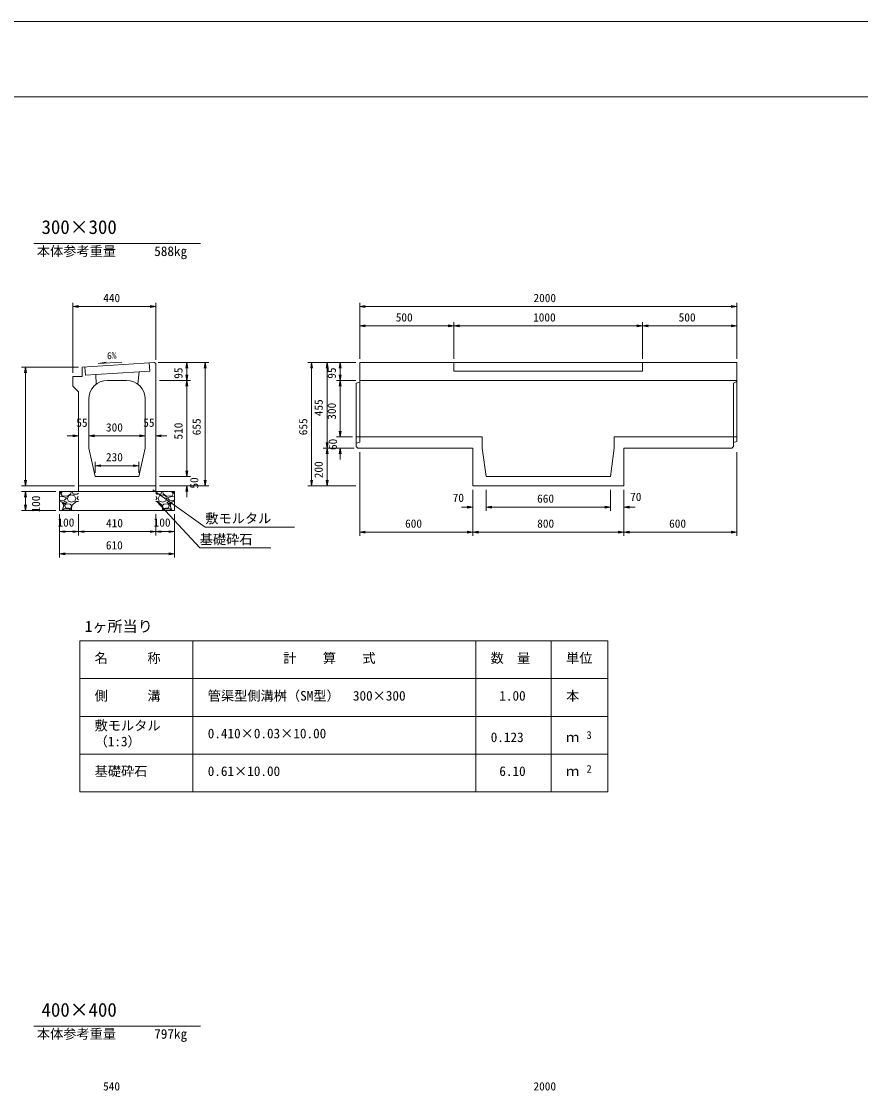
# Model space of a CAD drawing. Units: millimetres on the paper. Extents: x 174 to 1015, y 124 to 718.
# Drawn here: x 372 to 594.5, y 433.9 to 717.5 of the extents above; entities that cross this region are included whole.
import ezdxf
from ezdxf.enums import TextEntityAlignment as Align

# ---------------------------------------------------------------- set-up
doc = ezdxf.new("R2010")
doc.units = ezdxf.units.MM
for name, color, linetype, lineweight in [('D-MTR-FRAM（材料表図枠）', 2, 'Continuous', 18), ('D-STR-DIM（寸法）', 7, 'Continuous', 18), ('D-STR-HTXT（旗揚げ）', 7, 'Continuous', 18), ('D-STR-STRn（構造物）', 7, 'Continuous', 18), ('D-STR（構造物外形線）', 1, 'Continuous', 18), ('D-TTL(外枠）', 2, 'Continuous', 18), ('DEFPOINTS_2', 8, 'Continuous', 18)]:
    doc.layers.add(name, color=color, linetype=linetype, lineweight=lineweight)
for name, color, linetype in [('D-MTR-TXT(文字列）', 7, 'Continuous'), ('D-MTR（材料表タイトル）', 7, 'Continuous'), ('D-STR-TXT（文字）', 7, 'Continuous'), ('D-TTL-TXT（文字）', 7, 'Continuous')]:
    doc.layers.add(name, color=color, linetype=linetype)
doc.styles.add('ＭＳ ゴシック', font='')
doc.styles.get('ＭＳ ゴシック').set_extended_font_data('MS Gothic')

msp = doc.modelspace()

# ---------------------------------------------------------------- linework, layer by layer
at = {"layer": 'D-MTR-FRAM（材料表図枠）'}
for p, q in [((387.488, 553.181), (527.488, 553.181)), ((387.488, 513.181), (387.488, 553.181)), ((417.488, 513.181), (417.488, 553.181)), ((492.488, 513.181), (492.488, 553.181)), ((512.488, 521.181), (512.488, 553.181)), ((512.488, 513.181), (512.488, 553.181)), ((527.488, 513.181), (527.488, 553.181)), ((387.488, 543.181), (527.488, 543.181)), ((387.488, 533.181), (527.488, 533.181)), ((387.488, 523.181), (527.488, 523.181)), ((387.488, 513.181), (527.488, 513.181))]:
    msp.add_line(p, q, dxfattribs=at)
at = {"layer": 'D-STR-DIM（寸法）'}
for p, q in [((385.607, 624.278), (385.607, 642.874)), ((385.607, 641.874), (387.107, 642.124)), ((387.107, 641.624), (385.607, 641.874)), ((385.607, 641.874), (387.107, 641.874)), ((387.107, 641.874), (406.107, 641.874)), ((406.107, 642.124), (407.607, 641.874)), ((407.607, 641.874), (406.107, 641.624)), ((407.607, 641.874), (406.107, 641.874)), ((407.607, 627.728), (407.607, 642.874)), ((461.693, 628.028), (461.693, 642.874)), ((461.693, 641.874), (463.193, 642.124)), ((463.193, 641.624), (461.693, 641.874)), ((461.693, 641.874), (463.193, 641.874)), ((560.193, 641.874), (463.193, 641.874)), ((560.193, 642.124), (561.693, 641.874)), ((561.693, 641.874), (560.193, 641.624)), ((561.693, 641.874), (560.193, 641.874)), ((561.693, 628.028), (561.693, 642.874)), ((461.693, 628.028), (461.693, 637.735)), ((461.693, 636.735), (463.193, 636.985)), ((463.193, 636.485), (461.693, 636.735)), ((461.693, 636.735), (463.193, 636.735)), ((463.193, 636.735), (485.193, 636.735)), ((485.193, 636.985), (486.693, 636.735)), ((486.693, 636.735), (485.193, 636.485)), ((486.693, 636.735), (485.193, 636.735)), ((486.693, 628.028), (486.693, 637.735)), ((486.693, 628.028), (486.693, 637.735)), ((486.693, 636.735), (488.193, 636.985)), ((488.193, 636.485), (486.693, 636.735)), ((486.693, 636.735), (488.193, 636.735)), ((488.193, 636.735), (535.193, 636.735)), ((535.193, 636.985), (536.693, 636.735)), ((536.693, 636.735), (535.193, 636.485)), ((536.693, 636.735), (535.193, 636.735)), ((536.693, 628.028), (536.693, 637.735)), ((536.693, 628.028), (536.693, 637.735)), ((536.693, 636.735), (538.193, 636.985)), ((538.193, 636.485), (536.693, 636.735)), ((536.693, 636.735), (538.193, 636.735)), ((560.193, 636.735), (538.193, 636.735)), ((560.193, 636.985), (561.693, 636.735)), ((561.693, 636.735), (560.193, 636.485)), ((561.693, 636.735), (560.193, 636.735)), ((561.693, 628.028), (561.693, 637.735)), ((408.304, 627.009), (416.885, 627.009)), ((408.308, 627.009), (421.708, 627.009)), ((415.635, 625.509), (415.885, 627.009)), ((415.885, 627.009), (416.135, 625.509)), ((415.885, 627.009), (415.885, 625.509)), ((420.458, 625.509), (420.708, 627.009)), ((420.708, 627.009), (420.958, 625.509)), ((420.708, 627.009), (420.708, 625.509)), ((460.693, 627.028), (447.963, 627.028)), ((448.713, 625.528), (448.963, 627.028)), ((448.963, 627.028), (449.213, 625.528)), ((448.963, 627.028), (448.963, 625.528)), ((460.693, 627.028), (452.058, 627.028)), ((452.808, 625.528), (453.058, 627.028)), ((453.058, 627.028), (453.308, 625.528)), ((453.058, 627.028), (453.058, 625.528)), ((460.693, 627.028), (455.542, 627.028)), ((456.292, 625.528), (456.542, 627.028)), ((456.542, 627.028), (456.792, 625.528)), ((456.542, 627.028), (456.542, 625.528)), ((387.107, 625.778), (372.07, 625.778)), ((372.82, 624.278), (373.07, 625.778)), ((373.07, 625.778), (373.32, 624.278)), ((373.07, 625.778), (373.07, 624.278)), ((373.07, 624.278), (373.07, 595.778)), ((415.885, 623.778), (415.885, 625.509)), ((420.708, 625.509), (420.708, 595.778)), ((448.963, 625.528), (448.963, 595.778)), ((453.058, 625.528), (453.058, 605.778)), ((456.542, 625.528), (456.542, 623.778)), ((408.607, 622.278), (416.885, 622.278)), ((408.607, 622.278), (416.885, 622.278)), ((415.885, 622.278), (415.635, 623.778)), ((415.635, 620.778), (415.885, 622.278)), ((416.135, 623.778), (415.885, 622.278)), ((415.885, 622.278), (415.885, 623.778)), ((415.885, 622.278), (416.135, 620.778)), ((415.885, 622.278), (415.885, 620.778)), ((460.693, 622.278), (455.542, 622.278)), ((460.693, 622.278), (455.542, 622.278)), ((456.542, 622.278), (456.292, 623.778)), ((456.292, 620.778), (456.542, 622.278)), ((456.792, 623.778), (456.542, 622.278)), ((456.542, 622.278), (456.542, 623.778)), ((456.542, 622.278), (456.792, 620.778)), ((456.542, 622.278), (456.542, 620.778)), ((415.885, 598.278), (415.885, 620.778)), ((456.542, 620.778), (456.542, 608.778)), ((456.542, 608.778), (456.542, 610.278)), ((385.607, 607.555), (384.107, 607.555)), ((385.607, 607.805), (387.107, 607.555)), ((387.107, 607.555), (385.607, 607.305)), ((387.107, 607.555), (385.607, 607.555)), ((387.107, 605.278), (387.107, 608.555)), ((389.857, 605.278), (389.857, 608.555)), ((389.857, 605.278), (389.857, 608.555)), ((389.857, 607.555), (391.357, 607.805)), ((389.857, 607.555), (391.357, 607.805)), ((391.357, 607.305), (389.857, 607.555)), ((389.857, 607.555), (391.357, 607.555)), ((391.357, 607.305), (389.857, 607.555)), ((389.857, 607.555), (391.357, 607.555)), ((391.357, 607.555), (392.857, 607.555)), ((403.357, 607.555), (391.357, 607.555)), ((403.357, 607.555), (401.857, 607.555)), ((403.357, 607.805), (404.857, 607.555)), ((403.357, 607.805), (404.857, 607.555)), ((404.857, 607.555), (403.357, 607.305)), ((404.857, 607.555), (403.357, 607.555)), ((404.857, 607.555), (403.357, 607.305)), ((404.857, 607.555), (403.357, 607.555)), ((404.857, 605.278), (404.857, 608.555)), ((404.857, 605.278), (404.857, 608.555)), ((407.607, 605.278), (407.607, 608.555)), ((407.607, 607.555), (409.107, 607.805)), ((409.107, 607.305), (407.607, 607.555)), ((407.607, 607.555), (409.107, 607.555)), ((409.107, 607.555), (410.607, 607.555)), ((459.793, 607.278), (455.542, 607.278)), ((459.793, 607.278), (455.542, 607.278)), ((456.542, 607.278), (456.292, 608.778)), ((456.542, 607.278), (456.292, 608.778)), ((456.792, 608.778), (456.542, 607.278)), ((456.542, 607.278), (456.542, 608.778)), ((456.792, 608.778), (456.542, 607.278)), ((456.542, 607.278), (456.542, 608.778)), ((460.243, 604.278), (452.058, 604.278)), ((460.243, 604.278), (452.058, 604.278)), ((453.058, 604.278), (452.808, 605.778)), ((452.808, 602.778), (453.058, 604.278)), ((453.308, 605.778), (453.058, 604.278)), ((453.058, 604.278), (453.058, 605.778)), ((453.058, 604.278), (453.308, 602.778)), ((453.058, 604.278), (453.058, 602.778)), ((460.243, 604.278), (455.542, 604.278)), ((456.292, 602.778), (456.542, 604.278)), ((456.542, 604.278), (456.792, 602.778)), ((456.542, 604.278), (456.542, 602.778)), ((453.058, 595.778), (453.058, 602.778)), ((456.542, 602.778), (456.542, 601.278)), ((461.693, 603.278), (461.693, 581.053)), ((561.693, 603.278), (561.693, 581.053)), ((391.607, 597.778), (391.607, 600.66)), ((391.607, 599.66), (393.107, 599.91)), ((393.107, 599.41), (391.607, 599.66)), ((391.607, 599.66), (393.107, 599.66)), ((401.607, 599.66), (393.107, 599.66)), ((401.607, 599.91), (403.107, 599.66)), ((403.107, 599.66), (401.607, 599.41)), ((403.107, 599.66), (401.607, 599.66)), ((403.107, 597.778), (403.107, 600.66)), ((415.885, 598.278), (415.885, 599.778)), ((373.07, 594.278), (372.82, 595.778)), ((373.07, 594.278), (372.82, 595.778)), ((373.07, 595.778), (373.07, 597.278)), ((373.32, 595.778), (373.07, 594.278)), ((373.07, 594.278), (373.07, 595.778)), ((373.32, 595.778), (373.07, 594.278)), ((373.07, 594.278), (373.07, 595.778)), ((408.607, 596.778), (416.885, 596.778)), ((408.607, 596.778), (416.885, 596.778)), ((415.885, 596.778), (415.635, 598.278)), ((415.885, 596.778), (415.635, 598.278)), ((416.135, 598.278), (415.885, 596.778)), ((415.885, 596.778), (415.885, 598.278)), ((416.135, 598.278), (415.885, 596.778)), ((415.885, 596.778), (415.885, 598.278)), ((420.708, 594.278), (420.458, 595.778)), ((420.958, 595.778), (420.708, 594.278)), ((420.708, 594.278), (420.708, 595.778)), ((448.963, 594.278), (448.713, 595.778)), ((449.213, 595.778), (448.963, 594.278)), ((448.963, 594.278), (448.963, 595.778)), ((453.058, 594.278), (452.808, 595.778)), ((453.308, 595.778), (453.058, 594.278)), ((453.058, 594.278), (453.058, 595.778)), ((386.107, 594.278), (372.07, 594.278)), ((386.107, 594.278), (372.07, 594.278)), ((381.107, 592.778), (372.07, 592.778)), ((381.107, 592.778), (372.07, 592.778)), ((372.82, 591.278), (373.07, 592.778)), ((372.82, 591.278), (373.07, 592.778)), ((373.07, 592.778), (373.32, 591.278)), ((373.07, 592.778), (373.07, 591.278)), ((373.07, 592.778), (373.32, 591.278)), ((373.07, 592.778), (373.07, 591.278)), ((408.607, 594.278), (416.885, 594.278)), ((408.607, 594.278), (421.708, 594.278)), ((415.635, 592.778), (415.885, 594.278)), ((415.885, 594.278), (416.135, 592.778)), ((415.885, 594.278), (415.885, 592.778)), ((415.885, 592.778), (415.885, 591.278)), ((460.693, 594.278), (447.963, 594.278)), ((460.693, 594.278), (452.058, 594.278)), ((491.693, 593.278), (491.693, 587.682)), ((491.693, 593.278), (491.693, 581.053)), ((491.693, 593.278), (491.693, 581.053)), ((495.193, 593.278), (495.193, 587.682)), ((495.193, 593.278), (495.193, 587.682)), ((528.193, 593.278), (528.193, 587.682)), ((528.193, 593.278), (528.193, 587.682)), ((531.693, 593.278), (531.693, 587.682)), ((531.693, 593.278), (531.693, 581.053)), ((531.693, 593.278), (531.693, 581.053)), ((373.07, 591.278), (373.07, 589.278)), ((373.07, 591.278), (373.07, 589.778)), ((381.107, 587.778), (372.07, 587.778)), ((373.07, 587.778), (372.82, 589.278)), ((373.32, 589.278), (373.07, 587.778)), ((373.07, 587.778), (373.07, 589.278)), ((490.193, 588.682), (488.693, 588.682)), ((490.193, 588.932), (491.693, 588.682)), ((491.693, 588.682), (490.193, 588.432)), ((491.693, 588.682), (490.193, 588.682)), ((495.193, 588.682), (496.693, 588.932)), ((495.193, 588.682), (496.693, 588.932)), ((496.693, 588.432), (495.193, 588.682)), ((495.193, 588.682), (496.693, 588.682)), ((496.693, 588.432), (495.193, 588.682)), ((495.193, 588.682), (496.693, 588.682)), ((526.693, 588.682), (496.693, 588.682)), ((496.693, 588.682), (498.193, 588.682)), ((526.693, 588.682), (525.193, 588.682)), ((526.693, 588.932), (528.193, 588.682)), ((526.693, 588.932), (528.193, 588.682)), ((528.193, 588.682), (526.693, 588.432)), ((528.193, 588.682), (526.693, 588.682)), ((528.193, 588.682), (526.693, 588.432)), ((528.193, 588.682), (526.693, 588.682)), ((531.693, 588.682), (533.193, 588.932)), ((533.193, 588.432), (531.693, 588.682)), ((531.693, 588.682), (533.193, 588.682)), ((533.193, 588.682), (534.693, 588.682)), ((382.107, 586.778), (382.107, 575.3)), ((382.107, 586.778), (382.107, 581.167)), ((387.107, 586.778), (387.107, 581.167)), ((387.107, 586.778), (387.107, 581.167)), ((407.607, 586.778), (407.607, 581.167)), ((407.607, 586.778), (407.607, 581.167)), ((412.607, 586.794), (412.607, 575.3)), ((412.607, 586.778), (412.607, 581.167)), ((382.107, 582.167), (383.607, 582.417)), ((383.607, 581.917), (382.107, 582.167)), ((382.107, 582.167), (383.607, 582.167)), ((385.607, 582.167), (383.607, 582.167)), ((385.607, 582.417), (387.107, 582.167)), ((387.107, 582.167), (385.607, 581.917)), ((387.107, 582.167), (385.607, 582.167)), ((387.107, 582.167), (388.607, 582.417)), ((388.607, 581.917), (387.107, 582.167)), ((387.107, 582.167), (388.607, 582.167)), ((406.107, 582.167), (388.607, 582.167)), ((406.107, 582.417), (407.607, 582.167)), ((407.607, 582.167), (406.107, 581.917)), ((407.607, 582.167), (406.107, 582.167)), ((407.607, 582.167), (409.107, 582.417)), ((409.107, 581.917), (407.607, 582.167)), ((407.607, 582.167), (409.107, 582.167)), ((409.107, 582.167), (411.107, 582.167)), ((411.107, 582.417), (412.607, 582.167)), ((412.607, 582.167), (411.107, 581.917)), ((412.607, 582.167), (411.107, 582.167)), ((461.693, 582.053), (463.193, 582.303)), ((463.193, 581.803), (461.693, 582.053)), ((461.693, 582.053), (463.193, 582.053)), ((463.193, 582.053), (490.193, 582.053)), ((490.193, 582.303), (491.693, 582.053)), ((491.693, 582.053), (490.193, 581.803)), ((491.693, 582.053), (490.193, 582.053)), ((491.693, 582.053), (493.193, 582.303)), ((493.193, 581.803), (491.693, 582.053)), ((491.693, 582.053), (493.193, 582.053)), ((493.193, 582.053), (530.193, 582.053)), ((530.193, 582.303), (531.693, 582.053)), ((531.693, 582.053), (530.193, 581.803)), ((531.693, 582.053), (530.193, 582.053)), ((531.693, 582.053), (533.193, 582.303)), ((533.193, 581.803), (531.693, 582.053)), ((531.693, 582.053), (533.193, 582.053)), ((560.193, 582.053), (533.193, 582.053)), ((560.193, 582.303), (561.693, 582.053)), ((561.693, 582.053), (560.193, 581.803)), ((561.693, 582.053), (560.193, 582.053)), ((382.107, 576.3), (383.607, 576.55)), ((383.607, 576.05), (382.107, 576.3)), ((382.107, 576.3), (383.607, 576.3)), ((411.107, 576.3), (383.607, 576.3)), ((411.107, 576.55), (412.607, 576.3)), ((412.607, 576.3), (411.107, 576.05)), ((412.607, 576.3), (411.107, 576.3))]:
    msp.add_line(p, q, dxfattribs=at)
at = {"layer": 'D-STR-HTXT（旗揚げ）'}
for p, q in [((375.273, 658.563), (419.461, 658.563)), ((392.349, 626.722), (394.478, 627.138)), ((392.349, 626.722), (398.659, 627.121)), ((406.879, 593.239), (420.773, 583.381)), ((407.902, 590.146), (419.276, 577.83)), ((444.372, 583.381), (420.773, 583.381)), ((438.139, 577.83), (419.276, 577.83)), ((375.273, 450.965), (419.461, 450.965))]:
    msp.add_line(p, q, dxfattribs=at)
at = {"layer": 'D-STR-STRn（構造物）'}
for p, q in [((387.107, 592.778), (382.107, 592.778)), ((382.107, 592.778), (382.107, 587.778)), ((382.107, 592.343), (382.67, 592.778)), ((382.416, 592.226), (382.913, 592.778)), ((385.267, 592.776), (385.067, 592.076)), ((385.438, 592.778), (385.707, 592.137)), ((387.107, 594.278), (387.107, 592.778)), ((407.607, 592.778), (387.107, 592.778)), ((407.607, 594.278), (407.607, 592.778)), ((407.607, 592.778), (412.607, 592.778)), ((409.276, 592.778), (409.006, 592.137)), ((409.447, 592.776), (409.647, 592.076)), ((412.298, 592.226), (411.801, 592.778)), ((412.607, 592.343), (412.044, 592.778)), ((412.607, 592.778), (412.607, 587.778)), ((382.87, 591.47), (382.107, 591.39)), ((382.314, 590.392), (382.107, 590.618)), ((382.717, 590.071), (382.107, 590.122)), ((383.462, 590.479), (382.312, 590.379)), ((382.775, 591.623), (382.425, 592.223)), ((383.277, 589.179), (382.727, 590.079)), ((384.012, 591.536), (382.762, 591.636)), ((383.864, 591.229), (382.864, 591.479)), ((383.214, 590.026), (383.414, 589.526)), ((383.565, 590.174), (383.215, 590.024)), ((383.414, 589.527), (384.164, 589.977)), ((383.916, 590.976), (383.466, 590.476)), ((384.167, 589.977), (383.567, 590.177)), ((383.916, 590.973), (383.866, 591.223)), ((385.068, 592.072), (384.018, 591.522)), ((384.161, 590.977), (384.461, 590.277)), ((384.214, 590.976), (384.514, 591.676)), ((384.462, 590.272), (385.312, 590.022)), ((384.516, 591.676), (385.316, 591.926)), ((385.314, 591.926), (386.114, 591.626)), ((385.318, 590.023), (386.168, 590.273)), ((386.517, 590.176), (385.367, 589.126)), ((385.713, 592.123), (386.763, 592.073)), ((386.116, 591.624), (386.416, 590.974)), ((386.164, 590.278), (386.414, 590.978)), ((387.107, 590.122), (386.517, 590.171)), ((387.107, 590.618), (386.764, 590.992)), ((386.765, 590.977), (386.915, 591.377)), ((386.766, 592.08), (387.107, 592.343)), ((387.107, 591.39), (386.92, 591.37)), ((407.948, 592.08), (407.607, 592.343)), ((407.607, 591.39), (407.794, 591.37)), ((407.607, 590.618), (407.95, 590.992)), ((407.607, 590.122), (408.197, 590.171)), ((407.949, 590.977), (407.799, 591.377)), ((409.001, 592.123), (407.951, 592.073)), ((408.197, 590.176), (409.347, 589.126)), ((408.598, 591.624), (408.298, 590.974)), ((408.55, 590.278), (408.3, 590.978)), ((409.396, 590.023), (408.546, 590.273)), ((409.4, 591.926), (408.6, 591.626)), ((410.198, 591.676), (409.398, 591.926)), ((410.252, 590.272), (409.402, 590.022)), ((409.646, 592.072), (410.696, 591.522)), ((410.499, 590.976), (410.199, 591.676)), ((410.553, 590.977), (410.253, 590.277)), ((410.547, 589.977), (411.147, 590.177)), ((411.3, 589.527), (410.55, 589.977)), ((410.701, 591.536), (411.951, 591.636)), ((410.798, 590.973), (410.848, 591.223)), ((410.798, 590.976), (411.248, 590.476)), ((410.85, 591.229), (411.85, 591.479)), ((411.149, 590.174), (411.499, 590.024)), ((411.252, 590.479), (412.402, 590.379)), ((411.5, 590.026), (411.3, 589.526)), ((411.437, 589.179), (411.987, 590.079)), ((411.844, 591.47), (412.607, 591.39)), ((411.938, 591.623), (412.288, 592.223)), ((411.997, 590.071), (412.607, 590.122)), ((412.4, 590.392), (412.607, 590.618)), ((382.107, 587.778), (412.607, 587.778)), ((382.67, 587.778), (382.866, 587.93)), ((382.866, 587.924), (383.266, 589.174)), ((382.912, 587.778), (383.316, 588.226)), ((383.316, 588.226), (384.616, 588.226)), ((383.414, 589.078), (383.814, 588.478)), ((383.915, 589.576), (383.415, 589.076)), ((383.817, 588.474), (385.067, 588.324)), ((384.921, 589.429), (383.921, 589.579)), ((384.614, 588.237), (385.264, 587.787)), ((385.326, 589.065), (384.926, 589.415)), ((385.067, 588.327), (385.317, 588.777)), ((385.307, 588.087), (385.438, 587.778)), ((385.363, 589.128), (385.313, 588.078)), ((385.316, 588.776), (385.316, 589.076)), ((409.406, 588.087), (409.276, 587.778)), ((409.351, 589.128), (409.401, 588.078)), ((409.388, 589.065), (409.788, 589.415)), ((409.647, 588.327), (409.397, 588.777)), ((409.398, 588.776), (409.398, 589.076)), ((410.1, 588.237), (409.45, 587.787)), ((410.897, 588.474), (409.647, 588.324)), ((409.792, 589.429), (410.792, 589.579)), ((411.398, 588.226), (410.098, 588.226)), ((410.798, 589.576), (411.298, 589.076)), ((411.3, 589.078), (410.9, 588.478)), ((411.801, 587.778), (411.398, 588.226)), ((411.848, 587.924), (411.448, 589.174)), ((412.044, 587.778), (411.848, 587.93))]:
    msp.add_line(p, q, dxfattribs=at)
at = {"layer": 'D-STR（構造物外形線）'}
for p, q in [((388.107, 625.778), (407.308, 627.009)), ((405.889, 626.918), (406.03, 624.723)), ((407.308, 627.009), (407.607, 626.728)), ((461.693, 627.028), (561.693, 627.028)), ((461.693, 605.928), (461.693, 627.028)), ((486.693, 627.028), (486.693, 624.723)), ((536.693, 624.723), (536.693, 627.028)), ((561.693, 606.078), (561.693, 627.028)), ((388.107, 623.278), (388.107, 625.778)), ((388.824, 625.824), (388.965, 623.629)), ((391.759, 623.808), (403.236, 624.543)), ((403.236, 624.543), (402.857, 621.278)), ((406.03, 624.723), (403.236, 624.543)), ((407.607, 604.278), (407.607, 626.728)), ((486.693, 624.723), (536.693, 624.723)), ((385.607, 623.278), (388.107, 623.278)), ((385.607, 620.778), (385.607, 623.278)), ((388.965, 623.629), (391.759, 623.808)), ((391.759, 623.808), (391.857, 621.278)), ((394.857, 622.278), (399.857, 622.278)), ((460.793, 621.528), (461.693, 621.778)), ((460.793, 604.728), (460.793, 621.528)), ((461.693, 622.278), (561.693, 622.278)), ((560.793, 621.528), (561.693, 622.028)), ((560.793, 604.728), (560.793, 621.528)), ((385.607, 620.778), (387.107, 619.278)), ((387.107, 604.278), (387.107, 619.278)), ((389.857, 604.278), (389.857, 617.278)), ((404.857, 604.278), (404.857, 617.278)), ((460.793, 607.278), (494.193, 607.278)), ((494.193, 607.278), (494.193, 604.278)), ((529.193, 607.278), (561.693, 607.278)), ((529.193, 607.278), (529.193, 604.278)), ((387.107, 604.278), (387.107, 594.278)), ((389.857, 604.278), (391.607, 596.778)), ((403.107, 596.778), (404.857, 604.278)), ((407.607, 604.278), (407.607, 594.278)), ((460.793, 605.628), (461.693, 605.928)), ((460.793, 604.728), (461.243, 604.278)), ((461.243, 604.278), (491.693, 604.278)), ((491.693, 604.278), (491.693, 594.278)), ((494.193, 604.278), (495.193, 596.778)), ((528.193, 596.778), (529.193, 604.278)), ((531.693, 594.278), (531.693, 604.278)), ((531.693, 604.278), (560.343, 604.278)), ((560.343, 604.278), (560.793, 604.728)), ((560.793, 605.778), (561.693, 606.078)), ((391.607, 596.778), (403.107, 596.778)), ((495.193, 596.778), (528.193, 596.778)), ((407.607, 594.278), (387.107, 594.278)), ((491.693, 594.278), (531.693, 594.278))]:
    msp.add_line(p, q, dxfattribs=at)
for centre, start, end in [((394.857, 617.278), 90, 180), ((399.857, 617.278), 0, 90)]:
    msp.add_arc(centre, 5, start, end, dxfattribs=at)
at = {"layer": 'D-TTL(外枠）'}
msp.add_line((197, 697.5), (992, 697.5), dxfattribs=at)
at = {"layer": 'DEFPOINTS_2'}
msp.add_line((174, 717.5), (1015, 717.5), dxfattribs=at)

# ---------------------------------------------------------------- texts
at = {"layer": 'D-MTR-TXT(文字列）', "style": 'ＭＳ ゴシック'}
for s, height, p in [('本体参考重量', 2.566, (376.104, 654.496)), ('588kg', 2.566, (407.224, 654.496)), ('名\u3000\u3000\u3000称', 2.566, (391.411, 546.584)), ('計\u3000\u3000算\u3000\u3000式', 2.566, (441.419, 546.584)), ('数\u3000量', 2.566, (496.411, 546.584)), ('単位', 2.566, (516.411, 546.584)), ('側\u3000\u3000\u3000溝', 2.566, (391.411, 536.584)), ('管渠型側溝桝（SM型）\u3000300×300', 2.566, (421.411, 536.584)), ('1.00', 2.566, (498.712, 536.584)), ('本', 2.566, (516.411, 536.584)), ('敷モルタル', 2.566, (391.411, 528.685)), ('（1:3）', 2.566, (391.411, 524.462)), ('0.410×0.03×10.00', 2.566, (421.411, 526.584)), ('0.123', 2.566, (496.438, 525.584)), ('ｍ', 2.566, (516.411, 525.584)), ('3', 2.053, (521.813, 526.589)), ('基礎砕石', 2.566, (391.411, 516.584)), ('0.61×10.00', 2.566, (421.411, 516.584)), ('6.10', 2.566, (498.712, 516.584)), ('ｍ', 2.566, (516.411, 516.584)), ('2', 2.053, (521.813, 517.589)), ('本体参考重量', 2.566, (376.104, 446.898)), ('797kg', 2.566, (407.224, 446.898))]:
    msp.add_text(s, height=height, dxfattribs=at).set_placement(p, align=Align.BOTTOM_LEFT)
at = {"layer": 'D-MTR（材料表タイトル）', "style": 'ＭＳ ゴシック'}
msp.add_text('1ヶ所当り', height=2.933, dxfattribs=at).set_placement((388.831, 554.706), align=Align.BOTTOM_LEFT)
at = {"layer": 'D-STR-DIM（寸法）', "style": 'ＭＳ ゴシック'}
for s, p in [('440', (393.698, 642.374)), ('2000', (507.779, 642.374)), ('500', (471.262, 637.235)), ('1000', (507.68, 637.235)), ('500', (546.262, 637.235)), ('55', (386.563, 609.305)), ('300', (394.425, 608.055)), ('55', (404.313, 609.305)), ('230', (394.418, 600.16)), ('70', (486.356, 589.389)), ('660', (508.739, 589.182)), ('70', (533.399, 589.632)), ('100', (381.569, 582.831)), ('410', (394.448, 582.667)), ('100', (407.069, 582.831)), ('600', (473.739, 582.553)), ('800', (508.762, 582.553)), ('600', (543.739, 582.553)), ('610', (394.403, 576.8)), ('540', (393.675, 433.288)), ('2000', (507.779, 433.288))]:
    msp.add_text(s, height=2.199, dxfattribs=at).set_placement(p, align=Align.BOTTOM_LEFT)
for s, p in [('95', (415.385, 622.709)), ('95', (456.042, 622.719)), ('455', (452.558, 612.783)), ('300', (456.042, 611.847)), ('510', (415.385, 606.597)), ('655', (420.208, 607.727)), ('655', (448.463, 607.737)), ('60', (456.332, 603.798)), ('200', (452.558, 596.339)), ('50', (419.586, 593.571)), ('100', (377.619, 587.24))]:
    msp.add_text(s, height=2.199, rotation=90, dxfattribs=at).set_placement(p, align=Align.BOTTOM_LEFT)
at = {"layer": 'D-STR-TXT（文字）', "style": 'ＭＳ ゴシック'}
msp.add_text('6%', height=1.833, rotation=3.62, dxfattribs=at).set_placement((394.806, 627.326), align=Align.BOTTOM_LEFT)
for s, p in [('敷モルタル', (420.773, 583.631)), ('基礎砕石', (419.276, 578.08))]:
    msp.add_text(s, height=2.566, dxfattribs=at).set_placement(p, align=Align.BOTTOM_LEFT)
at = {"layer": 'D-TTL-TXT（文字）', "style": 'ＭＳ ゴシック'}
for s, p in [('300×300', (377.344, 660.012)), ('400×400', (377.344, 452.413))]:
    msp.add_text(s, height=3.666, dxfattribs=at).set_placement(p, align=Align.BOTTOM_LEFT)

doc.saveas('drawing.dxf')
